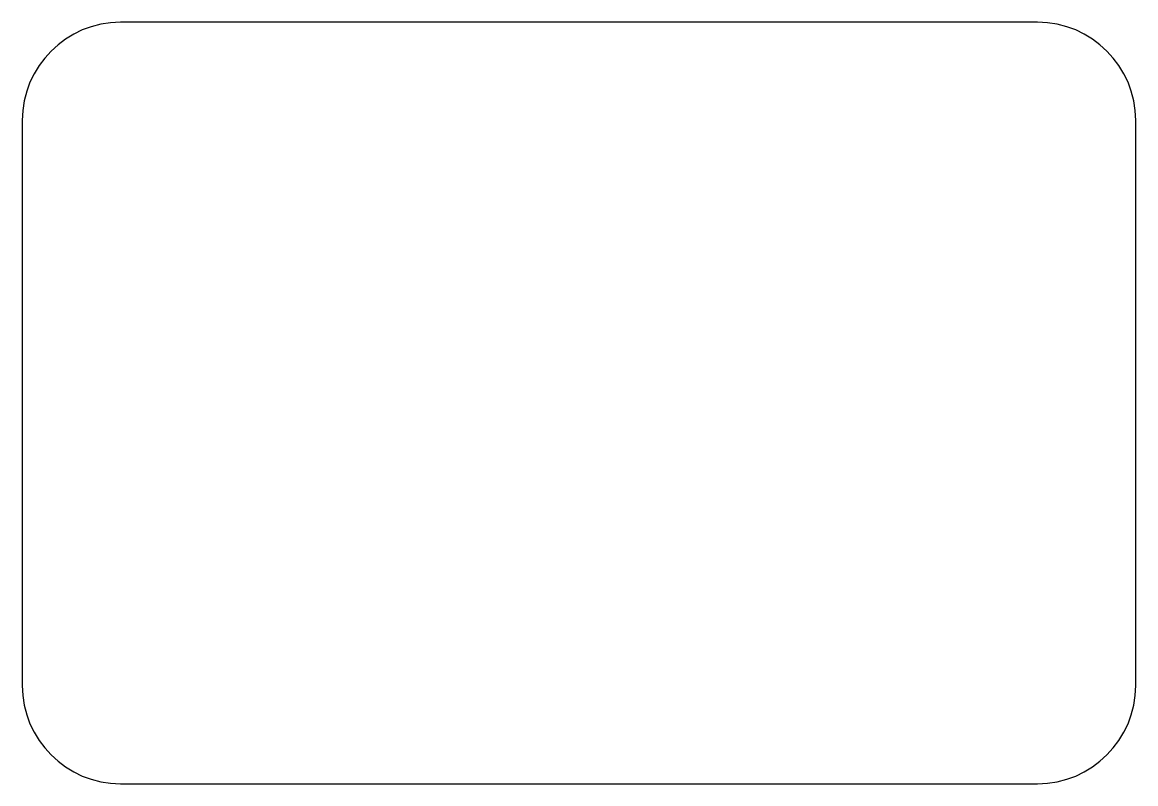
# Model space of a CAD drawing. Header units: millimetres. Extents: x 0 to 136, y 100 to 193.
import ezdxf

# ---------------------------------------------------------------- set-up
doc = ezdxf.new("R2010")
doc.units = ezdxf.units.MM

msp = doc.modelspace()

# ---------------------------------------------------------------- linework, layer by layer
at = {"color": 7, "linetype": 'Continuous', "lineweight": 25}
for p, q in [((124, 193), (12, 193)), ((0, 181), (0, 112)), ((136, 112), (136, 181)), ((12, 100), (124, 100))]:
    msp.add_line(p, q, dxfattribs=at)
for centre, start, end in [((12, 181), 90, 180), ((124, 181), 0, 90), ((12, 112), 180, 270), ((124, 112), 270, 0)]:
    msp.add_arc(centre, 12, start, end, dxfattribs=at)

doc.saveas('drawing.dxf')
